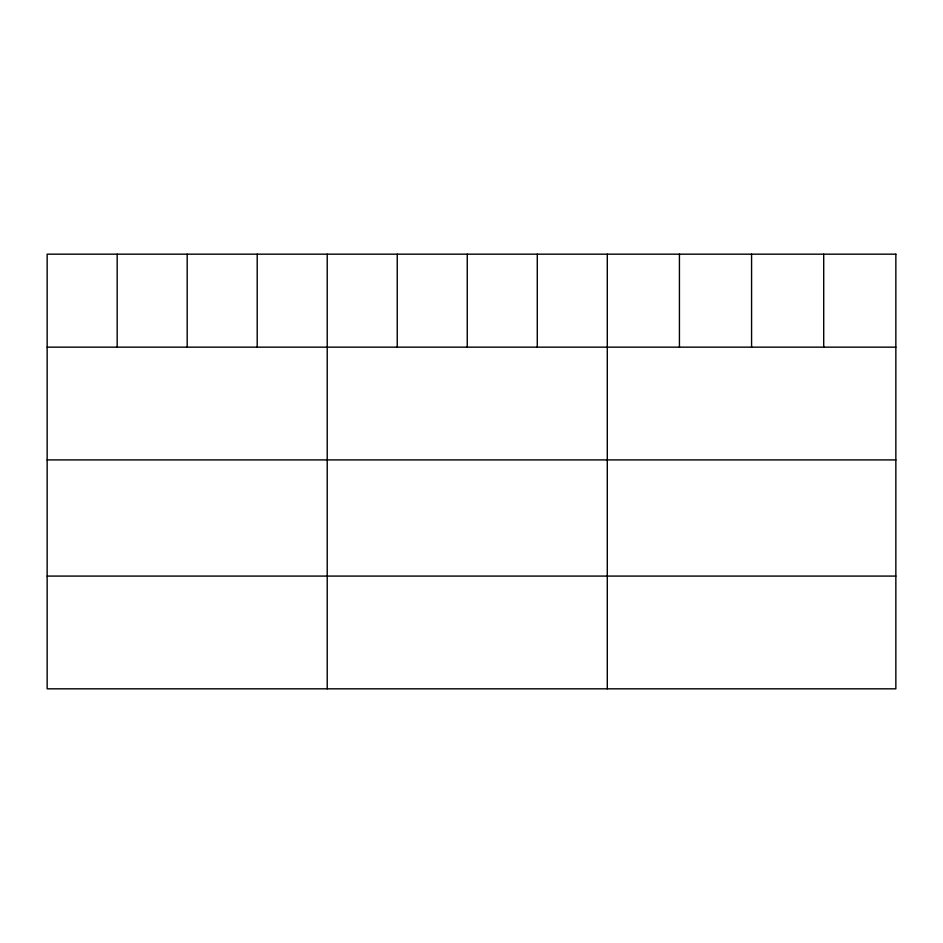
<?xml version="1.0" encoding="UTF-8"?>
<svg xmlns="http://www.w3.org/2000/svg" width="943" height="943" viewBox="0 0 943 943"><rect width="100%" height="100%" fill="white"/><g stroke="black" fill="none" stroke-linecap="round" stroke-linejoin="round"><path stroke-width="1.41" d="M47.15 347.154L895.85 347.154M47.15 459.913L895.85 459.913M47.15 576.079L895.85 576.079M823.71 254.174L823.71 347.154M751.571 254.174L751.571 347.154M679.431 254.174L679.431 347.154M607.292 254.174L607.292 688.826M537.274 254.174L537.274 347.154M467.256 254.174L467.256 347.154M397.239 254.174L397.239 347.154M327.221 254.174L327.221 688.826M257.203 254.174L257.203 347.154M187.186 254.174L187.186 347.154M117.168 254.174L117.168 347.154M895.85 254.174L47.15 254.174L47.15 688.826L895.85 688.826L895.85 254.174"/></g></svg>
